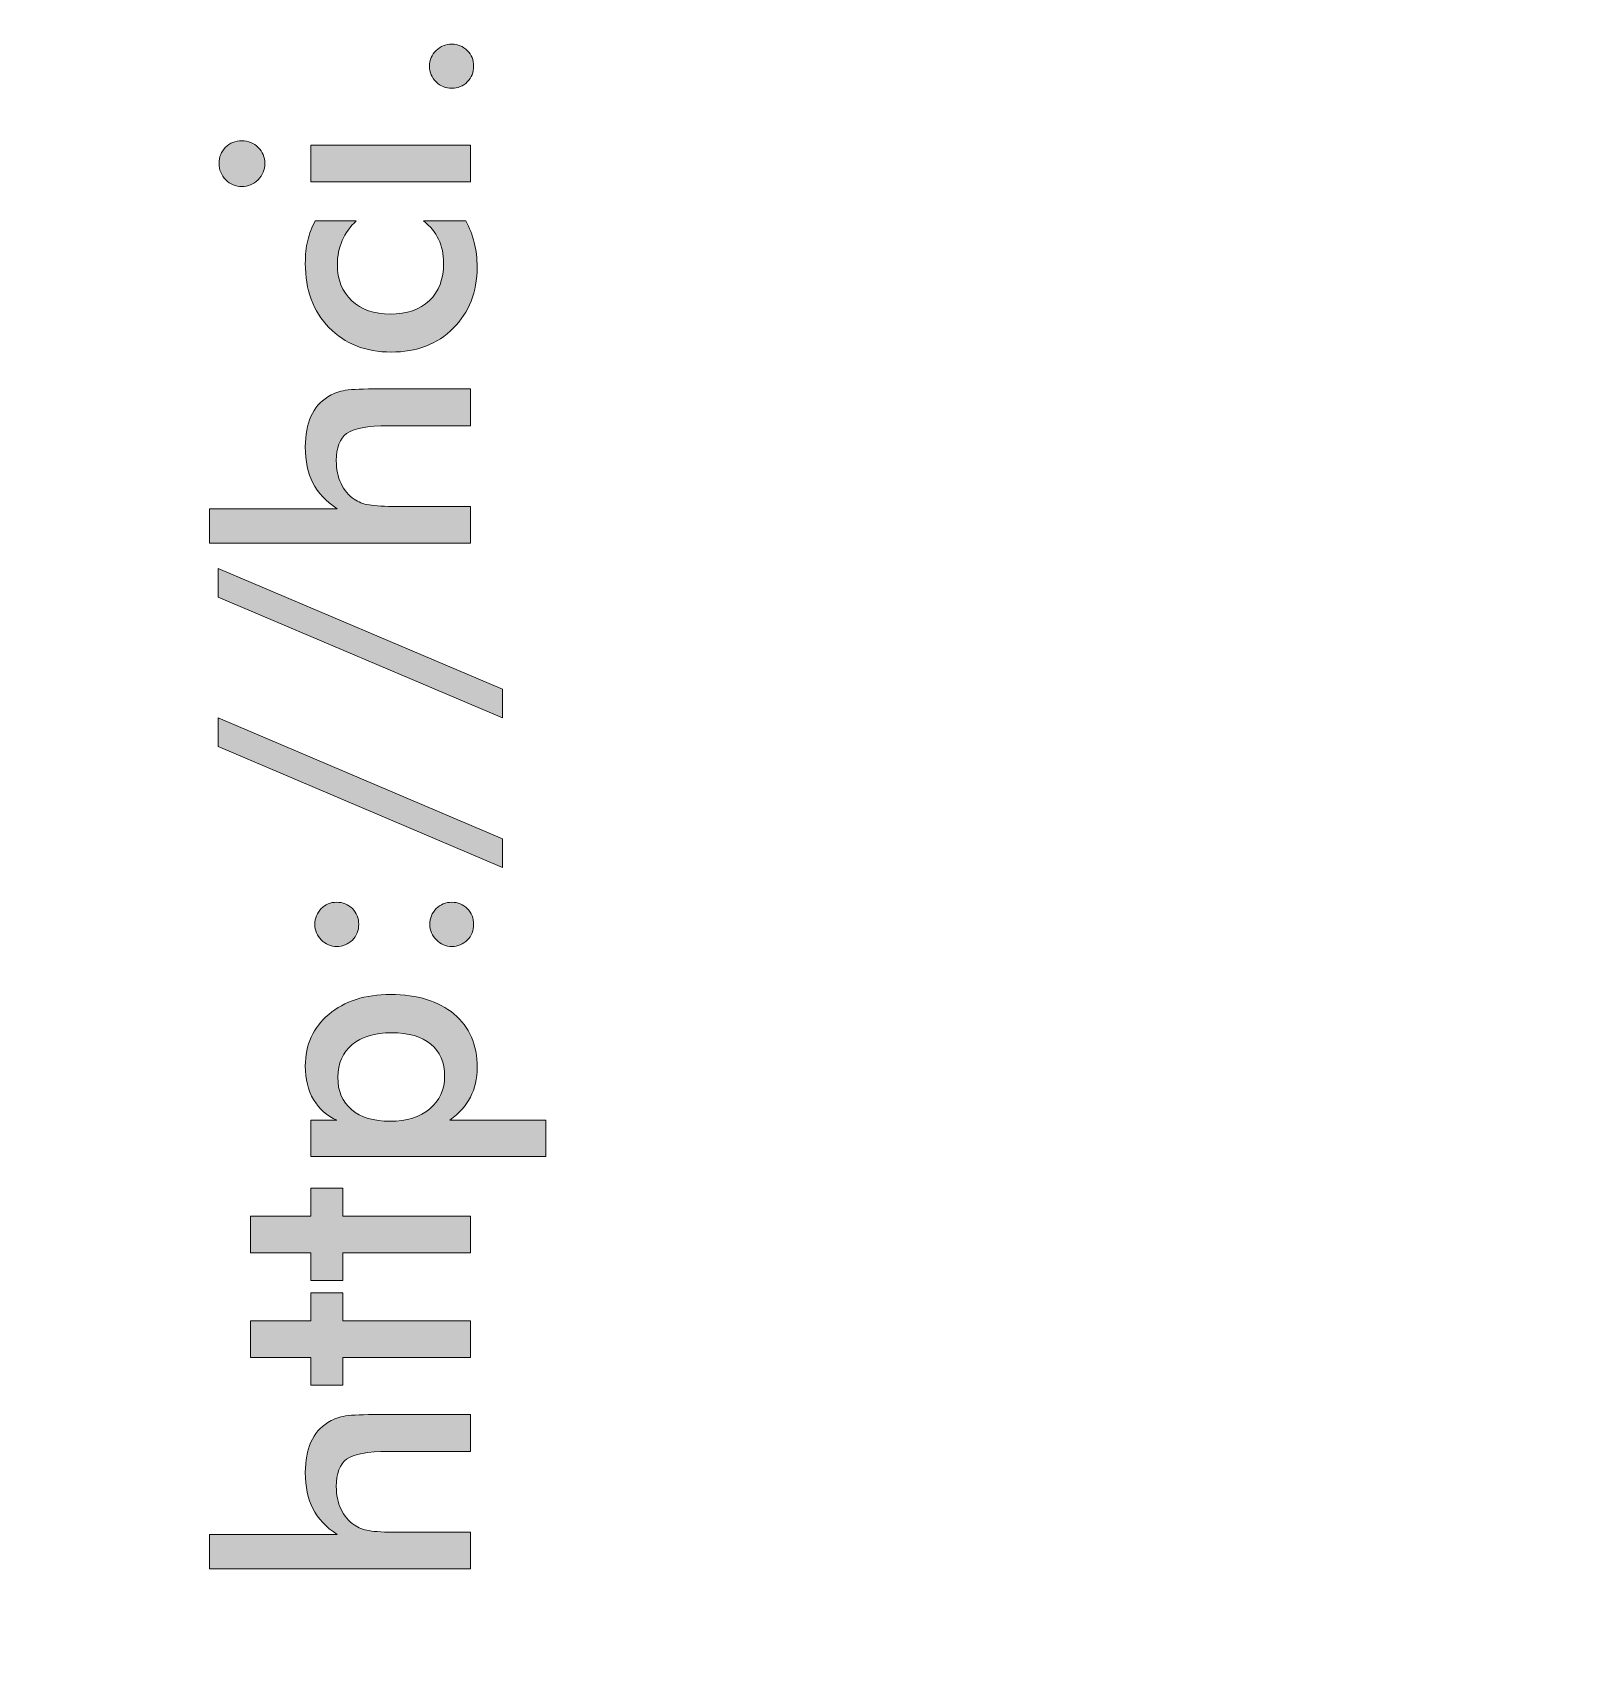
# Model space of a CAD drawing. Header units: inches. Extents: x 1 to 599, y 3 to 299.
# Drawn here: x 210.21 to 240.34, y 97.55 to 129.07 of the extents above; entities that cross this region are included whole.
import ezdxf

# ---------------------------------------------------------------- set-up
doc = ezdxf.new("R2010")
doc.units = ezdxf.units.IN
doc.header["$MEASUREMENT"] = 0
doc.layers.add('svg2', color=7, linetype='Continuous')

msp = doc.modelspace()

# ---------------------------------------------------------------- hatches: boundary and pattern name
at = {"layer": 'svg2', "true_color": 0x00ff00}
h = msp.add_hatch(color=3, dxfattribs=at)
h.dxf.hatch_style = 2
edge = h.paths.add_edge_path()
edge.add_spline(control_points=[(218.356, 127.985), (218.235, 127.985), (218.133, 128.026), (218.047, 128.109), (217.962, 128.193), (217.92, 128.294), (217.92, 128.414), (217.92, 128.533), (217.962, 128.635), (218.047, 128.718), (218.133, 128.801), (218.235, 128.842), (218.356, 128.842), (218.473, 128.842), (218.573, 128.801), (218.655, 128.718), (218.737, 128.635), (218.778, 128.533), (218.778, 128.414), (218.778, 128.294), (218.737, 128.193), (218.655, 128.109), (218.573, 128.026), (218.473, 127.985), (218.356, 127.985)], knot_values=[0, 0, 0, 0, 1, 1, 1, 2, 2, 2, 3, 3, 3, 4, 4, 4, 5, 5, 5, 6, 6, 6, 7, 7, 7, 8, 8, 8, 8], degree=3, periodic=1)
h = msp.add_hatch(color=3, dxfattribs=at)
h.dxf.hatch_style = 2
edge = h.paths.add_edge_path()
edge.add_spline(control_points=[(214.275, 126.075), (214.154, 126.075), (214.05, 126.119), (213.963, 126.208), (213.876, 126.296), (213.832, 126.401), (213.832, 126.523), (213.832, 126.65), (213.875, 126.755), (213.958, 126.839), (214.042, 126.923), (214.147, 126.965), (214.275, 126.965), (214.401, 126.965), (214.507, 126.923), (214.593, 126.837), (214.679, 126.753), (214.722, 126.648), (214.722, 126.523), (214.722, 126.401), (214.678, 126.296), (214.589, 126.208), (214.501, 126.119), (214.397, 126.075), (214.275, 126.075)], knot_values=[0, 0, 0, 0, 1, 1, 1, 2, 2, 2, 3, 3, 3, 4, 4, 4, 5, 5, 5, 6, 6, 6, 7, 7, 7, 8, 8, 8, 8], degree=3, periodic=1)
h.paths.add_polyline_path([(218.719, 126.17), (215.616, 126.17), (215.616, 126.88), (218.719, 126.88)])
h = msp.add_hatch(color=3, dxfattribs=at)
h.dxf.hatch_style = 2
edge = h.paths.add_edge_path()
edge.add_spline(control_points=[(216.499, 125.408), (216.38, 125.299), (216.288, 125.173), (216.225, 125.027), (216.161, 124.883), (216.13, 124.726), (216.13, 124.557), (216.13, 124.268), (216.223, 124.036), (216.411, 123.86), (216.599, 123.686), (216.847, 123.599), (217.157, 123.599), (217.48, 123.599), (217.734, 123.687), (217.918, 123.862), (218.103, 124.038), (218.194, 124.28), (218.194, 124.591), (218.194, 124.763), (218.162, 124.917), (218.097, 125.052), (218.033, 125.187), (217.935, 125.306), (217.804, 125.408), (217.804, 125.408), (218.623, 125.408), (218.623, 125.408), (218.697, 125.278), (218.753, 125.137), (218.79, 124.989), (218.827, 124.839), (218.846, 124.68), (218.846, 124.511), (218.846, 124.026), (218.69, 123.629), (218.381, 123.323), (218.071, 123.015), (217.669, 122.862), (217.177, 122.862), (216.677, 122.862), (216.274, 123.021), (215.968, 123.339), (215.661, 123.656), (215.508, 124.071), (215.508, 124.584), (215.508, 124.745), (215.523, 124.894), (215.555, 125.029), (215.587, 125.164), (215.635, 125.291), (215.701, 125.408), (215.701, 125.408), (216.499, 125.408), (216.499, 125.408), (216.499, 125.408), (216.499, 125.408), (216.499, 125.408)], knot_values=[0, 0, 0, 0, 1, 1, 1, 2, 2, 2, 3, 3, 3, 4, 4, 4, 5, 5, 5, 6, 6, 6, 7, 7, 7, 8, 8, 8, 9, 9, 9, 10, 10, 10, 11, 11, 11, 12, 12, 12, 13, 13, 13, 14, 14, 14, 15, 15, 15, 16, 16, 16, 17, 17, 17, 18, 18, 18, 19, 19, 19, 19], degree=3, periodic=1)
h = msp.add_hatch(color=3, dxfattribs=at)
h.dxf.hatch_style = 2
edge = h.paths.add_edge_path()
edge.add_spline(control_points=[(218.719, 119.151), (218.719, 119.151), (213.646, 119.151), (213.646, 119.151), (213.646, 119.151), (213.646, 119.82), (213.646, 119.82), (213.646, 119.82), (216.124, 119.82), (216.124, 119.82), (215.909, 119.962), (215.754, 120.128), (215.655, 120.32), (215.557, 120.512), (215.508, 120.746), (215.508, 121.021), (215.508, 121.252), (215.545, 121.449), (215.618, 121.611), (215.691, 121.774), (215.799, 121.901), (215.943, 121.992), (216.029, 122.047), (216.128, 122.087), (216.241, 122.111), (216.355, 122.134), (216.554, 122.147), (216.836, 122.147), (216.836, 122.147), (218.719, 122.147), (218.719, 122.147), (218.719, 122.147), (218.719, 121.429), (218.719, 121.429), (218.719, 121.429), (217.124, 121.429), (217.124, 121.429), (216.716, 121.429), (216.445, 121.38), (216.311, 121.281), (216.177, 121.181), (216.11, 121.005), (216.11, 120.753), (216.11, 120.586), (216.14, 120.438), (216.202, 120.309), (216.263, 120.179), (216.349, 120.077), (216.46, 120.003), (216.535, 119.951), (216.63, 119.913), (216.747, 119.893), (216.863, 119.872), (217.05, 119.862), (217.304, 119.862), (217.304, 119.862), (218.719, 119.862), (218.719, 119.862), (218.719, 119.862), (218.719, 119.151), (218.719, 119.151)], knot_values=[0, 0, 0, 0, 1, 1, 1, 2, 2, 2, 3, 3, 3, 4, 4, 4, 5, 5, 5, 6, 6, 6, 7, 7, 7, 8, 8, 8, 9, 9, 9, 10, 10, 10, 11, 11, 11, 12, 12, 12, 13, 13, 13, 14, 14, 14, 15, 15, 15, 16, 16, 16, 17, 17, 17, 18, 18, 18, 19, 19, 19, 20, 20, 20, 20], degree=3, periodic=1)
h = msp.add_hatch(color=3, dxfattribs=at)
h.dxf.hatch_style = 2
h.paths.add_polyline_path([(219.34, 115.757), (213.818, 118.105), (213.818, 118.661), (219.34, 116.315)])
h = msp.add_hatch(color=3, dxfattribs=at)
h.dxf.hatch_style = 2
h.paths.add_polyline_path([(219.34, 112.854), (213.818, 115.202), (213.818, 115.757), (219.34, 113.41)])
h = msp.add_hatch(color=3, dxfattribs=at)
h.dxf.hatch_style = 2
edge = h.paths.add_edge_path()
edge.add_spline(control_points=[(216.117, 111.319), (216.002, 111.319), (215.902, 111.362), (215.818, 111.446), (215.736, 111.529), (215.694, 111.63), (215.694, 111.749), (215.694, 111.868), (215.735, 111.97), (215.815, 112.054), (215.897, 112.136), (215.997, 112.178), (216.117, 112.178), (216.237, 112.178), (216.338, 112.136), (216.422, 112.054), (216.504, 111.97), (216.546, 111.868), (216.546, 111.749), (216.546, 111.629), (216.504, 111.527), (216.422, 111.443), (216.338, 111.361), (216.237, 111.319), (216.117, 111.319), (216.117, 111.319), (216.117, 111.319), (216.117, 111.319)], knot_values=[0, 0, 0, 0, 1, 1, 1, 2, 2, 2, 3, 3, 3, 4, 4, 4, 5, 5, 5, 6, 6, 6, 7, 7, 7, 8, 8, 8, 9, 9, 9, 9], degree=3, periodic=1)
edge = h.paths.add_edge_path()
edge.add_spline(control_points=[(218.355, 111.319), (218.239, 111.319), (218.139, 111.362), (218.054, 111.446), (217.969, 111.529), (217.926, 111.63), (217.926, 111.749), (217.926, 111.868), (217.968, 111.97), (218.05, 112.054), (218.134, 112.136), (218.235, 112.178), (218.355, 112.178), (218.472, 112.178), (218.573, 112.136), (218.655, 112.054), (218.736, 111.97), (218.778, 111.868), (218.778, 111.749), (218.778, 111.629), (218.736, 111.527), (218.655, 111.443), (218.573, 111.361), (218.472, 111.319), (218.355, 111.319), (218.355, 111.319), (218.355, 111.319), (218.355, 111.319)], knot_values=[0, 0, 0, 0, 1, 1, 1, 2, 2, 2, 3, 3, 3, 4, 4, 4, 5, 5, 5, 6, 6, 6, 7, 7, 7, 8, 8, 8, 9, 9, 9, 9], degree=3, periodic=1)
h = msp.add_hatch(color=3, dxfattribs=at)
h.dxf.hatch_style = 2
edge = h.paths.add_edge_path()
edge.add_spline(control_points=[(217.157, 107.925), (217.479, 107.925), (217.734, 108.005), (217.926, 108.166), (218.119, 108.326), (218.214, 108.537), (218.214, 108.798), (218.214, 109.068), (218.125, 109.275), (217.946, 109.422), (217.767, 109.569), (217.513, 109.643), (217.184, 109.643), (216.856, 109.643), (216.6, 109.566), (216.416, 109.413), (216.232, 109.258), (216.139, 109.048), (216.139, 108.779), (216.139, 108.511), (216.228, 108.301), (216.407, 108.151), (216.587, 108), (216.836, 107.925), (217.157, 107.925)], knot_values=[0, 0, 0, 0, 1, 1, 1, 2, 2, 2, 3, 3, 3, 4, 4, 4, 5, 5, 5, 6, 6, 6, 7, 7, 7, 8, 8, 8, 8], degree=3, periodic=1)
edge = h.paths.add_edge_path()
edge.add_spline(control_points=[(220.178, 107.238), (220.178, 107.238), (215.616, 107.238), (215.616, 107.238), (215.616, 107.238), (215.616, 107.948), (215.616, 107.948), (215.616, 107.948), (216.122, 107.948), (216.122, 107.948), (215.927, 108.031), (215.775, 108.164), (215.667, 108.345), (215.561, 108.528), (215.508, 108.746), (215.508, 108.998), (215.508, 109.41), (215.66, 109.744), (215.965, 110.001), (216.269, 110.257), (216.669, 110.386), (217.163, 110.386), (217.685, 110.386), (218.096, 110.26), (218.396, 110.008), (218.696, 109.755), (218.846, 109.41), (218.846, 108.973), (218.846, 108.753), (218.802, 108.56), (218.715, 108.392), (218.628, 108.223), (218.495, 108.074), (218.316, 107.948), (218.316, 107.948), (220.178, 107.948), (220.178, 107.948), (220.178, 107.948), (220.178, 107.238), (220.178, 107.238), (220.178, 107.238), (220.178, 107.238), (220.178, 107.238)], knot_values=[0, 0, 0, 0, 1, 1, 1, 2, 2, 2, 3, 3, 3, 4, 4, 4, 5, 5, 5, 6, 6, 6, 7, 7, 7, 8, 8, 8, 9, 9, 9, 10, 10, 10, 11, 11, 11, 12, 12, 12, 13, 13, 13, 14, 14, 14, 14], degree=3, periodic=1)
h = msp.add_hatch(color=3, dxfattribs=at)
h.dxf.hatch_style = 2
h.paths.add_polyline_path([(215.617, 104.831), (215.617, 105.372), (214.441, 105.372), (214.441, 106.083), (215.617, 106.083), (215.617, 106.626), (216.239, 106.626), (216.239, 106.083), (218.719, 106.083), (218.719, 105.372), (216.239, 105.372), (216.239, 104.831)])
h = msp.add_hatch(color=3, dxfattribs=at)
h.dxf.hatch_style = 2
h.paths.add_polyline_path([(215.617, 102.799), (215.617, 103.34), (214.441, 103.34), (214.441, 104.052), (215.617, 104.052), (215.617, 104.594), (216.239, 104.594), (216.239, 104.052), (218.719, 104.052), (218.719, 103.34), (216.239, 103.34), (216.239, 102.799)])
h = msp.add_hatch(color=3, dxfattribs=at)
h.dxf.hatch_style = 2
edge = h.paths.add_edge_path()
edge.add_spline(control_points=[(218.719, 99.234), (218.719, 99.234), (213.646, 99.234), (213.646, 99.234), (213.646, 99.234), (213.646, 99.902), (213.646, 99.902), (213.646, 99.902), (216.124, 99.902), (216.124, 99.902), (215.909, 100.044), (215.754, 100.21), (215.655, 100.402), (215.557, 100.594), (215.508, 100.828), (215.508, 101.103), (215.508, 101.334), (215.545, 101.53), (215.618, 101.694), (215.691, 101.856), (215.799, 101.983), (215.943, 102.075), (216.029, 102.129), (216.128, 102.168), (216.241, 102.193), (216.355, 102.217), (216.554, 102.228), (216.836, 102.228), (216.836, 102.228), (218.719, 102.228), (218.719, 102.228), (218.719, 102.228), (218.719, 101.512), (218.719, 101.512), (218.719, 101.512), (217.124, 101.512), (217.124, 101.512), (216.716, 101.512), (216.445, 101.462), (216.311, 101.363), (216.177, 101.264), (216.11, 101.087), (216.11, 100.834), (216.11, 100.668), (216.14, 100.52), (216.202, 100.391), (216.263, 100.261), (216.349, 100.159), (216.46, 100.085), (216.535, 100.032), (216.63, 99.995), (216.747, 99.975), (216.863, 99.954), (217.05, 99.944), (217.304, 99.944), (217.304, 99.944), (218.719, 99.944), (218.719, 99.944), (218.719, 99.944), (218.719, 99.234), (218.719, 99.234)], knot_values=[0, 0, 0, 0, 1, 1, 1, 2, 2, 2, 3, 3, 3, 4, 4, 4, 5, 5, 5, 6, 6, 6, 7, 7, 7, 8, 8, 8, 9, 9, 9, 10, 10, 10, 11, 11, 11, 12, 12, 12, 13, 13, 13, 14, 14, 14, 15, 15, 15, 16, 16, 16, 17, 17, 17, 18, 18, 18, 19, 19, 19, 20, 20, 20, 20], degree=3, periodic=1)

# ---------------------------------------------------------------- linework, layer by layer
at = {"layer": 'svg2', "lineweight": 0}
for points in [[(218.719, 126.17), (215.616, 126.17), (215.616, 126.88), (218.719, 126.88), (218.719, 126.17)], [(219.34, 115.757), (213.818, 118.105), (213.818, 118.661), (219.34, 116.315), (219.34, 115.757)], [(219.34, 112.854), (213.818, 115.202), (213.818, 115.757), (219.34, 113.41), (219.34, 112.854)], [(215.617, 104.831), (215.617, 105.372), (214.441, 105.372), (214.441, 106.083), (215.617, 106.083), (215.617, 106.626), (216.239, 106.626), (216.239, 106.083), (218.719, 106.083), (218.719, 105.372), (216.239, 105.372), (216.239, 104.831), (215.617, 104.831)], [(215.617, 102.799), (215.617, 103.34), (214.441, 103.34), (214.441, 104.052), (215.617, 104.052), (215.617, 104.594), (216.239, 104.594), (216.239, 104.052), (218.719, 104.052), (218.719, 103.34), (216.239, 103.34), (216.239, 102.799), (215.617, 102.799)]]:
    msp.add_lwpolyline(points, dxfattribs=at)
at = {"layer": 'svg2', "color": 1, "lineweight": 5, "true_color": 0xff0000}
msp.add_open_spline([(111.679, 8.407), (111.679, 8.407), (112.679, 8.407), (112.679, 8.407), (112.679, 8.407), (115.179, 8.407), (115.179, 8.407), (115.179, 8.682), (115.402, 8.906), (115.679, 8.906), (115.955, 8.906), (116.179, 8.682), (116.179, 8.407), (116.179, 8.13), (115.679, 8.183), (115.679, 7.906), (115.679, 7.906), (115.679, 3.407), (115.679, 3.407), (115.679, 3.407), (125.679, 3.407), (125.679, 3.407), (125.679, 3.407), (125.679, 7.906), (125.679, 7.906), (125.403, 7.906), (125.179, 8.13), (125.179, 8.407), (125.179, 8.682), (125.403, 8.906), (125.679, 8.906), (125.955, 8.906), (125.903, 8.407), (126.179, 8.407), (126.179, 8.407), (129.179, 8.407), (129.179, 8.407), (129.179, 8.407), (129.179, 12.351), (129.179, 12.351), (129.179, 12.351), (128.211, 12.351), (128.211, 12.351), (128.211, 12.351), (127.647, 15.698), (127.647, 15.698), (127.647, 15.698), (129.179, 15.698), (129.179, 15.698), (129.179, 15.698), (129.179, 19.406), (129.179, 19.406), (129.179, 19.406), (132.179, 19.406), (132.179, 19.406), (132.179, 19.406), (132.179, 15.698), (132.179, 15.698), (132.179, 15.698), (133.711, 15.698), (133.711, 15.698), (133.711, 15.698), (133.146, 12.351), (133.146, 12.351), (133.146, 12.351), (132.179, 12.351), (132.179, 12.351), (132.179, 12.351), (132.179, 8.407), (132.179, 8.407), (132.179, 8.407), (135.179, 8.407), (135.179, 8.407), (135.179, 8.682), (135.403, 8.906), (135.679, 8.906), (135.955, 8.906), (136.179, 8.682), (136.179, 8.407), (136.179, 8.13), (135.679, 8.183), (135.679, 7.906), (135.679, 7.906), (135.679, 3.407), (135.679, 3.407), (135.679, 3.407), (145.679, 3.407), (145.679, 3.407), (145.679, 3.407), (145.679, 7.906), (145.679, 7.906), (145.403, 7.906), (145.179, 8.13), (145.179, 8.407), (145.179, 8.682), (145.403, 8.906), (145.679, 8.906), (145.955, 8.906), (145.903, 8.407), (146.179, 8.407), (146.179, 8.407), (147.679, 8.407), (147.679, 8.407), (147.679, 8.407), (148.679, 8.407), (148.679, 8.407), (148.679, 8.407), (213.679, 8.407), (213.679, 8.407), (213.679, 8.407), (216.179, 8.407), (216.179, 8.407), (216.179, 8.682), (216.402, 8.906), (216.679, 8.906), (216.955, 8.906), (217.178, 8.682), (217.178, 8.407), (217.178, 8.13), (216.955, 7.906), (216.679, 7.906), (216.679, 7.906), (216.679, 3.407), (216.679, 3.407), (216.679, 3.407), (226.679, 3.407), (226.679, 3.407), (226.679, 3.407), (226.679, 7.906), (226.679, 7.906), (226.402, 7.906), (226.178, 8.13), (226.178, 8.407), (226.178, 8.682), (226.402, 8.906), (226.679, 8.906), (226.955, 8.906), (227.179, 8.682), (227.179, 8.407), (227.179, 8.407), (230.179, 8.407), (230.179, 8.407), (230.179, 8.407), (230.179, 12.351), (230.179, 12.351), (230.179, 12.351), (229.211, 12.351), (229.211, 12.351), (229.211, 12.351), (228.646, 15.698), (228.646, 15.698), (228.646, 15.698), (230.179, 15.698), (230.179, 15.698), (230.179, 15.698), (230.179, 19.406), (230.179, 19.406), (230.179, 19.406), (233.179, 19.406), (233.179, 19.406), (233.179, 19.406), (233.179, 15.698), (233.179, 15.698), (233.179, 15.698), (234.711, 15.698), (234.711, 15.698), (234.711, 15.698), (234.146, 12.351), (234.146, 12.351), (234.146, 12.351), (233.179, 12.351), (233.179, 12.351), (233.179, 12.351), (233.179, 8.407), (233.179, 8.407), (233.179, 8.407), (236.179, 8.407), (236.179, 8.407), (236.179, 8.682), (236.402, 8.906), (236.679, 8.906), (236.955, 8.906), (237.179, 8.682), (237.179, 8.407), (237.179, 8.13), (236.955, 7.906), (236.679, 7.906), (236.679, 7.906), (236.679, 3.407), (236.679, 3.407), (236.679, 3.407), (246.678, 3.407), (246.678, 3.407), (246.678, 3.407), (246.678, 7.906), (246.678, 7.906), (246.403, 7.906), (246.179, 8.13), (246.179, 8.407), (246.179, 8.682), (246.403, 8.906), (246.678, 8.906), (246.955, 8.906), (247.179, 8.682), (247.179, 8.407), (247.179, 8.407), (248.679, 8.407), (248.679, 8.407), (248.679, 8.407), (249.678, 8.407), (249.678, 8.407), (249.678, 8.407), (259.679, 8.407), (259.679, 8.407), (259.679, 8.407), (259.679, 8.407), (259.679, 8.407), (259.679, 8.407), (262.679, 8.407), (262.679, 8.407), (262.679, 8.407), (262.679, 10.407), (262.679, 10.407), (262.679, 10.407), (262.679, 14.907), (262.679, 14.907), (262.403, 14.907), (262.179, 15.131), (262.179, 15.406), (262.179, 15.683), (262.403, 15.907), (262.679, 15.907), (262.954, 15.907), (262.902, 15.406), (263.178, 15.406), (263.178, 15.406), (266.679, 15.406), (266.679, 15.406), (266.679, 15.406), (266.679, 25.407), (266.679, 25.407), (266.679, 25.407), (263.178, 25.407), (263.178, 25.407), (263.178, 25.131), (262.954, 24.907), (262.679, 24.907), (262.403, 24.907), (262.179, 25.131), (262.179, 25.407), (262.179, 25.682), (262.403, 25.906), (262.679, 25.906), (262.679, 25.906), (262.679, 30.086), (262.679, 30.086), (262.679, 30.086), (262.679, 30.406), (262.679, 30.406), (262.679, 30.406), (262.679, 34.906), (262.679, 34.906), (262.403, 34.906), (262.179, 35.13), (262.179, 35.407), (262.179, 35.683), (262.403, 35.907), (262.679, 35.907), (262.954, 35.907), (263.178, 35.683), (263.178, 35.407), (263.178, 35.407), (266.679, 35.407), (266.679, 35.407), (266.679, 35.407), (266.679, 45.406), (266.679, 45.406), (266.679, 45.406), (263.178, 45.406), (263.178, 45.406), (263.178, 45.131), (262.954, 44.907), (262.679, 44.907), (262.403, 44.907), (262.179, 45.131), (262.179, 45.406), (262.179, 45.683), (262.403, 45.907), (262.679, 45.907), (262.679, 45.907), (262.679, 50.086), (262.679, 50.086), (262.679, 50.086), (262.679, 50.407), (262.679, 50.407), (262.679, 50.407), (262.679, 54.907), (262.679, 54.907), (262.403, 54.907), (262.179, 55.13), (262.179, 55.407), (262.179, 55.682), (262.403, 55.906), (262.679, 55.906), (262.954, 55.906), (263.178, 55.682), (263.178, 55.407), (263.178, 55.407), (266.679, 55.407), (266.679, 55.407), (266.679, 55.407), (266.679, 65.407), (266.679, 65.407), (266.679, 65.407), (263.178, 65.407), (263.178, 65.407), (263.178, 65.13), (262.954, 64.906), (262.679, 64.906), (262.403, 64.906), (262.179, 65.13), (262.179, 65.407), (262.179, 65.683), (262.403, 65.907), (262.679, 65.907), (262.679, 65.907), (262.679, 70.086), (262.679, 70.086), (262.679, 70.086), (262.679, 70.407), (262.679, 70.407), (262.679, 70.407), (262.679, 74.907), (262.679, 74.907), (262.403, 74.907), (262.179, 75.131), (262.179, 75.407), (262.179, 75.683), (262.403, 75.906), (262.679, 75.906), (262.954, 75.906), (263.178, 75.683), (263.178, 75.407), (263.178, 75.407), (266.679, 75.407), (266.679, 75.407), (266.679, 75.407), (266.679, 85.407), (266.679, 85.407), (266.679, 85.407), (263.178, 85.407), (263.178, 85.407), (263.178, 85.13), (262.954, 84.906), (262.679, 84.906), (262.403, 84.906), (262.179, 85.13), (262.179, 85.407), (262.179, 85.683), (262.679, 85.631), (262.679, 85.907), (262.679, 85.907), (262.679, 90.086), (262.679, 90.086), (262.679, 90.086), (262.679, 90.407), (262.679, 90.407), (262.679, 90.407), (262.679, 94.907), (262.679, 94.907), (262.403, 94.907), (262.179, 95.131), (262.179, 95.406), (262.179, 95.683), (262.403, 95.907), (262.679, 95.907), (262.954, 95.907), (263.178, 95.683), (263.178, 95.406), (263.178, 95.406), (266.679, 95.406), (266.679, 95.406), (266.679, 95.406), (266.679, 105.407), (266.679, 105.407), (266.679, 105.407), (263.178, 105.407), (263.178, 105.407), (263.178, 105.131), (262.954, 104.907), (262.679, 104.907), (262.403, 104.907), (262.179, 105.131), (262.179, 105.407), (262.179, 105.682), (262.403, 105.906), (262.679, 105.906), (262.679, 105.906), (262.679, 110.086), (262.679, 110.086), (262.679, 110.086), (262.679, 110.406), (262.679, 110.406), (262.679, 110.406), (262.679, 114.906), (262.679, 114.906), (262.403, 114.906), (262.179, 115.13), (262.179, 115.407), (262.179, 115.683), (262.403, 115.907), (262.679, 115.907), (262.954, 115.907), (263.178, 115.683), (263.178, 115.407), (263.178, 115.407), (266.679, 115.407), (266.679, 115.407), (266.679, 115.407), (266.679, 125.406), (266.679, 125.406), (266.679, 125.406), (263.178, 125.406), (263.178, 125.406), (263.178, 125.131), (262.954, 124.907), (262.679, 124.907), (262.403, 124.907), (262.179, 125.131), (262.179, 125.406), (262.179, 125.683), (262.403, 125.907), (262.679, 125.907), (262.679, 125.907), (262.679, 130.086), (262.679, 130.086), (262.679, 130.086), (262.679, 130.407), (262.679, 130.407), (262.679, 130.407), (262.679, 134.906), (262.679, 134.906), (262.403, 134.906), (262.179, 135.13), (262.179, 135.407), (262.179, 135.683), (262.403, 135.907), (262.679, 135.907), (262.954, 135.907), (263.178, 135.683), (263.178, 135.407), (263.178, 135.407), (266.679, 135.407), (266.679, 135.407), (266.679, 135.407), (266.679, 145.406), (266.679, 145.406), (266.679, 145.406), (263.178, 145.406), (263.178, 145.406), (263.178, 145.131), (262.954, 144.907), (262.679, 144.907), (262.403, 144.907), (262.179, 145.131), (262.179, 145.406), (262.179, 145.683), (262.403, 145.907), (262.679, 145.907), (262.679, 145.907), (262.679, 150.086), (262.679, 150.086), (262.679, 150.086), (262.679, 150.406), (262.679, 150.406), (262.679, 150.406), (262.679, 154.906), (262.679, 154.906), (262.403, 154.906), (262.179, 155.13), (262.179, 155.407), (262.179, 155.683), (262.403, 155.907), (262.679, 155.907), (262.954, 155.907), (263.178, 155.683), (263.178, 155.407), (263.178, 155.407), (266.679, 155.407), (266.679, 155.407), (266.679, 155.407), (266.679, 165.406), (266.679, 165.406), (266.679, 165.406), (263.178, 165.406), (263.178, 165.406), (263.178, 165.13), (262.954, 164.907), (262.679, 164.907), (262.403, 164.907), (262.179, 165.13), (262.179, 165.406), (262.179, 165.683), (262.403, 165.907), (262.679, 165.907), (262.679, 165.907), (262.679, 170.086), (262.679, 170.086), (262.679, 170.086), (262.679, 170.407), (262.679, 170.407), (262.679, 170.407), (262.679, 174.907), (262.679, 174.907), (262.403, 174.907), (262.179, 175.131), (262.179, 175.407), (262.179, 175.683), (262.403, 175.907), (262.679, 175.907), (262.954, 175.907), (263.178, 175.683), (263.178, 175.407), (263.178, 175.407), (266.679, 175.407), (266.679, 175.407), (266.679, 175.407), (266.679, 185.407), (266.679, 185.407), (266.679, 185.407), (263.178, 185.407), (263.178, 185.407), (263.178, 185.131), (262.954, 184.907), (262.679, 184.907), (262.403, 184.907), (262.179, 185.131), (262.179, 185.407), (262.179, 185.683), (262.403, 185.906), (262.679, 185.906), (262.679, 185.906), (262.679, 190.086), (262.679, 190.086), (262.679, 190.086), (262.679, 190.406), (262.679, 190.406), (262.679, 190.406), (262.679, 194.906), (262.679, 194.906), (262.403, 194.906), (262.179, 195.131), (262.179, 195.407), (262.179, 195.683), (262.403, 195.907), (262.679, 195.907), (262.954, 195.907), (263.178, 195.683), (263.178, 195.407), (263.178, 195.407), (266.679, 195.407), (266.679, 195.407), (266.679, 195.407), (266.679, 205.407), (266.679, 205.407), (266.679, 205.407), (263.178, 205.407), (263.178, 205.407), (263.178, 205.13), (262.954, 204.907), (262.679, 204.907), (262.403, 204.907), (262.179, 205.13), (262.179, 205.407), (262.179, 205.683), (262.403, 205.907), (262.679, 205.907), (262.679, 205.907), (262.679, 210.086), (262.679, 210.086), (262.679, 210.086), (262.679, 210.407), (262.679, 210.407), (262.679, 210.407), (262.679, 214.907), (262.679, 214.907), (262.403, 214.907), (262.179, 215.131), (262.179, 215.407), (262.179, 215.683), (262.403, 215.907), (262.679, 215.907), (262.954, 215.907), (263.178, 215.683), (263.178, 215.407), (263.178, 215.407), (266.679, 215.407), (266.679, 215.407), (266.679, 215.407), (266.679, 225.407), (266.679, 225.407), (266.679, 225.407), (263.178, 225.407), (263.178, 225.407), (263.178, 225.13), (262.954, 224.907), (262.679, 224.907), (262.403, 224.907), (262.179, 225.13), (262.179, 225.407), (262.179, 225.683), (262.403, 225.907), (262.679, 225.907), (262.679, 225.907), (262.679, 230.086), (262.679, 230.086), (262.679, 230.086), (262.679, 230.407), (262.679, 230.407), (262.679, 230.407), (262.679, 234.907), (262.679, 234.907), (262.403, 234.907), (262.179, 235.131), (262.179, 235.407), (262.179, 235.683), (262.403, 235.907), (262.679, 235.907), (262.954, 235.907), (263.178, 235.683), (263.178, 235.407), (263.178, 235.407), (266.679, 235.407), (266.679, 235.407), (266.679, 235.407), (266.679, 245.407), (266.679, 245.407), (266.679, 245.407), (263.178, 245.407), (263.178, 245.407), (263.178, 245.13), (262.954, 244.907), (262.679, 244.907), (262.403, 244.907), (262.179, 245.13), (262.179, 245.407), (262.179, 245.683), (262.403, 245.907), (262.679, 245.907), (262.679, 245.907), (262.679, 250.086), (262.679, 250.086), (262.679, 250.086), (262.679, 250.407), (262.679, 250.407), (262.679, 250.407), (262.679, 254.907), (262.679, 254.907), (262.403, 254.907), (262.179, 255.131), (262.179, 255.407), (262.179, 255.683), (262.403, 255.907), (262.679, 255.907), (262.954, 255.907), (263.178, 255.683), (263.178, 255.407), (263.178, 255.407), (266.679, 255.407), (266.679, 255.407), (266.679, 255.407), (266.679, 265.407), (266.679, 265.407), (266.679, 265.407), (263.178, 265.407), (263.178, 265.407), (263.178, 265.131), (262.954, 264.907), (262.679, 264.907), (262.403, 264.907), (262.179, 265.131), (262.179, 265.407), (262.179, 265.683), (262.403, 265.907), (262.679, 265.907), (262.679, 265.907), (262.679, 270.086), (262.679, 270.086), (262.679, 270.086), (262.679, 270.407), (262.679, 270.407), (262.679, 270.407), (262.679, 274.907), (262.679, 274.907), (262.403, 274.907), (262.179, 275.13), (262.179, 275.407), (262.179, 275.683), (262.403, 275.907), (262.679, 275.907), (262.954, 275.907), (263.178, 275.683), (263.178, 275.407), (263.178, 275.407), (266.679, 275.407), (266.679, 275.407), (266.679, 275.407), (266.679, 285.407), (266.679, 285.407), (266.679, 285.407), (263.178, 285.407), (263.178, 285.407), (263.178, 285.131), (262.954, 284.907), (262.679, 284.907), (262.403, 284.907), (262.179, 285.131), (262.179, 285.407), (262.179, 285.683), (262.403, 285.907), (262.679, 285.907), (262.679, 285.907), (262.679, 290.086), (262.679, 290.086), (262.679, 290.086), (262.679, 290.407), (262.679, 290.407), (262.679, 290.407), (262.679, 292.407), (262.679, 292.407), (262.679, 292.407), (259.679, 292.407), (259.679, 292.407), (259.679, 292.407), (249.678, 292.407), (249.678, 292.407), (249.678, 292.407), (248.679, 292.407), (248.679, 292.407), (248.679, 292.407), (247.179, 292.407), (247.179, 292.407), (247.179, 292.13), (246.955, 291.907), (246.678, 291.907), (246.403, 291.907), (246.179, 292.13), (246.179, 292.407), (246.179, 292.683), (246.403, 292.907), (246.678, 292.907), (246.678, 292.907), (246.678, 297.407), (246.678, 297.407), (246.678, 297.407), (236.678, 297.407), (236.678, 297.407), (236.678, 297.407), (236.678, 292.907), (236.678, 292.907), (236.955, 292.907), (237.179, 292.683), (237.179, 292.407), (237.179, 292.13), (236.955, 291.907), (236.678, 291.907), (236.402, 291.907), (236.179, 292.13), (236.179, 292.407), (236.179, 292.407), (233.179, 292.407), (233.179, 292.407), (233.179, 292.407), (233.179, 288.462), (233.179, 288.462), (233.179, 288.462), (234.146, 288.462), (234.146, 288.462), (234.146, 288.462), (234.711, 285.115), (234.711, 285.115), (234.711, 285.115), (233.179, 285.115), (233.179, 285.115), (233.179, 285.115), (233.179, 281.407), (233.179, 281.407), (233.179, 281.407), (230.179, 281.407), (230.179, 281.407), (230.179, 281.407), (230.179, 285.115), (230.179, 285.115), (230.179, 285.115), (228.646, 285.115), (228.646, 285.115), (228.646, 285.115), (229.211, 288.462), (229.211, 288.462), (229.211, 288.462), (230.179, 288.462), (230.179, 288.462), (230.179, 288.462), (230.179, 292.407), (230.179, 292.407), (230.179, 292.407), (227.179, 292.407), (227.179, 292.407), (227.179, 292.13), (226.955, 291.907), (226.679, 291.907), (226.402, 291.907), (226.178, 292.13), (226.178, 292.407), (226.178, 292.683), (226.402, 292.907), (226.679, 292.907), (226.679, 292.907), (226.679, 297.407), (226.679, 297.407), (226.679, 297.407), (216.679, 297.407), (216.679, 297.407), (216.679, 297.407), (216.679, 292.907), (216.679, 292.907), (216.955, 292.907), (217.178, 292.683), (217.178, 292.407), (217.178, 292.13), (216.955, 291.907), (216.679, 291.907), (216.402, 291.907), (216.178, 292.13), (216.178, 292.407), (216.178, 292.407), (213.679, 292.407), (213.679, 292.407), (213.679, 292.407), (188.679, 292.407), (188.679, 292.407), (188.679, 292.407), (187.678, 292.407), (187.678, 292.407), (187.678, 292.407), (186.178, 292.407), (186.178, 292.407), (186.178, 292.13), (185.955, 291.907), (185.679, 291.907), (185.403, 291.907), (185.179, 292.13), (185.179, 292.407), (185.179, 292.683), (185.403, 292.907), (185.679, 292.907), (185.679, 292.907), (185.679, 297.407), (185.679, 297.407), (185.679, 297.407), (175.679, 297.407), (175.679, 297.407), (175.679, 297.407), (175.679, 292.907), (175.679, 292.907), (175.955, 292.907), (176.179, 292.683), (176.179, 292.407), (176.179, 292.13), (175.955, 291.907), (175.679, 291.907), (175.403, 291.907), (175.179, 292.13), (175.179, 292.407), (175.179, 292.407), (172.179, 292.407), (172.179, 292.407), (172.179, 292.407), (172.179, 288.462), (172.179, 288.462), (172.179, 288.462), (173.146, 288.462), (173.146, 288.462), (173.146, 288.462), (173.711, 285.115), (173.711, 285.115), (173.711, 285.115), (172.179, 285.115), (172.179, 285.115), (172.179, 285.115), (172.179, 281.407), (172.179, 281.407), (172.179, 281.407), (169.179, 281.407), (169.179, 281.407), (169.179, 281.407), (169.179, 285.115), (169.179, 285.115), (169.179, 285.115), (167.647, 285.115), (167.647, 285.115), (167.647, 285.115), (168.211, 288.462), (168.211, 288.462), (168.211, 288.462), (169.179, 288.462), (169.179, 288.462), (169.179, 288.462), (169.179, 292.407), (169.179, 292.407), (169.179, 292.407), (166.179, 292.407), (166.179, 292.407), (166.179, 292.13), (165.955, 291.907), (165.678, 291.907), (165.402, 291.907), (165.179, 292.13), (165.179, 292.407), (165.179, 292.683), (165.402, 292.907), (165.678, 292.907), (165.678, 292.907), (165.678, 297.407), (165.678, 297.407), (165.678, 297.407), (155.679, 297.407), (155.679, 297.407), (155.679, 297.407), (155.679, 292.907), (155.679, 292.907), (155.955, 292.907), (156.179, 292.683), (156.179, 292.407), (156.179, 292.13), (155.955, 291.907), (155.679, 291.907), (155.402, 291.907), (155.178, 292.13), (155.178, 292.407), (155.178, 292.407), (153.678, 292.407), (153.678, 292.407), (153.678, 292.407), (152.679, 292.407), (152.679, 292.407), (152.679, 292.407), (150.678, 292.407), (150.678, 292.407), (150.678, 292.407), (148.679, 292.407), (148.679, 292.407), (148.679, 292.407), (112.079, 292.407), (112.079, 292.407), (112.245, 278.895), (137.679, 279.118), (137.679, 279.118), (137.679, 279.118), (137.679, 272.907), (137.679, 272.907), (137.955, 272.907), (138.179, 272.683), (138.179, 272.407), (138.179, 272.131), (137.955, 271.907), (137.679, 271.907), (137.402, 271.907), (137.179, 272.131), (137.179, 272.407), (137.179, 272.407), (132.679, 272.407), (132.679, 272.407), (132.679, 272.407), (132.679, 262.407), (132.679, 262.407), (132.679, 262.407), (137.179, 262.407), (137.179, 262.407), (137.179, 262.683), (137.402, 262.907), (137.679, 262.907), (137.955, 262.907), (138.179, 262.683), (138.179, 262.407), (138.179, 262.131), (137.955, 261.907), (137.679, 261.907), (137.679, 261.907), (137.679, 258.907), (137.679, 258.907), (137.679, 258.907), (141.623, 258.907), (141.623, 258.907), (141.623, 258.907), (141.623, 260.439), (141.623, 260.439), (141.623, 260.439), (144.97, 259.875), (144.97, 259.875), (144.97, 259.875), (144.97, 258.907), (144.97, 258.907), (144.97, 258.907), (148.679, 258.907), (148.679, 258.907), (148.679, 258.907), (148.679, 255.907), (148.679, 255.907), (148.679, 255.907), (144.97, 255.907), (144.97, 255.907), (144.97, 255.907), (144.97, 254.939), (144.97, 254.939), (144.97, 254.939), (141.623, 254.375), (141.623, 254.375), (141.623, 254.375), (141.623, 255.907), (141.623, 255.907), (141.623, 255.907), (137.679, 255.907), (137.679, 255.907), (137.679, 255.907), (137.679, 252.907), (137.679, 252.907), (137.955, 252.907), (138.179, 252.683), (138.179, 252.407), (138.179, 252.131), (137.955, 251.907), (137.679, 251.907), (137.402, 251.907), (137.179, 252.131), (137.179, 252.407), (137.179, 252.407), (132.679, 252.407), (132.679, 252.407), (132.679, 252.407), (132.679, 242.407), (132.679, 242.407), (132.679, 242.407), (137.179, 242.407), (137.179, 242.407), (137.179, 242.683), (137.402, 242.907), (137.679, 242.907), (137.955, 242.907), (138.179, 242.683), (138.179, 242.407), (138.179, 242.131), (137.955, 241.907), (137.679, 241.907), (137.679, 241.907), (137.679, 133.406), (137.679, 133.406), (137.679, 133.406), (114.879, 133.406), (114.879, 133.406), (90.82, 133.104), (96.884, 129.921), (97.079, 8.407), (97.079, 8.407), (111.679, 8.407), (111.679, 8.407)], degree=3, knots=[0, 0, 0, 0, 1, 1, 1, 2, 2, 2, 3, 3, 3, 4, 4, 4, 5, 5, 5, 6, 6, 6, 7, 7, 7, 8, 8, 8, 9, 9, 9, 10, 10, 10, 11, 11, 11, 12, 12, 12, 13, 13, 13, 14, 14, 14, 15, 15, 15, 16, 16, 16, 17, 17, 17, 18, 18, 18, 19, 19, 19, 20, 20, 20, 21, 21, 21, 22, 22, 22, 23, 23, 23, 24, 24, 24, 25, 25, 25, 26, 26, 26, 27, 27, 27, 28, 28, 28, 29, 29, 29, 30, 30, 30, 31, 31, 31, 32, 32, 32, 33, 33, 33, 34, 34, 34, 35, 35, 35, 36, 36, 36, 37, 37, 37, 38, 38, 38, 39, 39, 39, 40, 40, 40, 41, 41, 41, 42, 42, 42, 43, 43, 43, 44, 44, 44, 45, 45, 45, 46, 46, 46, 47, 47, 47, 48, 48, 48, 49, 49, 49, 50, 50, 50, 51, 51, 51, 52, 52, 52, 53, 53, 53, 54, 54, 54, 55, 55, 55, 56, 56, 56, 57, 57, 57, 58, 58, 58, 59, 59, 59, 60, 60, 60, 61, 61, 61, 62, 62, 62, 63, 63, 63, 64, 64, 64, 65, 65, 65, 66, 66, 66, 67, 67, 67, 68, 68, 68, 69, 69, 69, 70, 70, 70, 71, 71, 71, 72, 72, 72, 73, 73, 73, 74, 74, 74, 75, 75, 75, 76, 76, 76, 77, 77, 77, 78, 78, 78, 79, 79, 79, 80, 80, 80, 81, 81, 81, 82, 82, 82, 83, 83, 83, 84, 84, 84, 85, 85, 85, 86, 86, 86, 87, 87, 87, 88, 88, 88, 89, 89, 89, 90, 90, 90, 91, 91, 91, 92, 92, 92, 93, 93, 93, 94, 94, 94, 95, 95, 95, 96, 96, 96, 97, 97, 97, 98, 98, 98, 99, 99, 99, 100, 100, 100, 101, 101, 101, 102, 102, 102, 103, 103, 103, 104, 104, 104, 105, 105, 105, 106, 106, 106, 107, 107, 107, 108, 108, 108, 109, 109, 109, 110, 110, 110, 111, 111, 111, 112, 112, 112, 113, 113, 113, 114, 114, 114, 115, 115, 115, 116, 116, 116, 117, 117, 117, 118, 118, 118, 119, 119, 119, 120, 120, 120, 121, 121, 121, 122, 122, 122, 123, 123, 123, 124, 124, 124, 125, 125, 125, 126, 126, 126, 127, 127, 127, 128, 128, 128, 129, 129, 129, 130, 130, 130, 131, 131, 131, 132, 132, 132, 133, 133, 133, 134, 134, 134, 135, 135, 135, 136, 136, 136, 137, 137, 137, 138, 138, 138, 139, 139, 139, 140, 140, 140, 141, 141, 141, 142, 142, 142, 143, 143, 143, 144, 144, 144, 145, 145, 145, 146, 146, 146, 147, 147, 147, 148, 148, 148, 149, 149, 149, 150, 150, 150, 151, 151, 151, 152, 152, 152, 153, 153, 153, 154, 154, 154, 155, 155, 155, 156, 156, 156, 157, 157, 157, 158, 158, 158, 159, 159, 159, 160, 160, 160, 161, 161, 161, 162, 162, 162, 163, 163, 163, 164, 164, 164, 165, 165, 165, 166, 166, 166, 167, 167, 167, 168, 168, 168, 169, 169, 169, 170, 170, 170, 171, 171, 171, 172, 172, 172, 173, 173, 173, 174, 174, 174, 175, 175, 175, 176, 176, 176, 177, 177, 177, 178, 178, 178, 179, 179, 179, 180, 180, 180, 181, 181, 181, 182, 182, 182, 183, 183, 183, 184, 184, 184, 185, 185, 185, 186, 186, 186, 187, 187, 187, 188, 188, 188, 189, 189, 189, 190, 190, 190, 191, 191, 191, 192, 192, 192, 193, 193, 193, 194, 194, 194, 195, 195, 195, 196, 196, 196, 197, 197, 197, 198, 198, 198, 199, 199, 199, 200, 200, 200, 201, 201, 201, 202, 202, 202, 203, 203, 203, 204, 204, 204, 205, 205, 205, 206, 206, 206, 207, 207, 207, 208, 208, 208, 209, 209, 209, 210, 210, 210, 211, 211, 211, 212, 212, 212, 213, 213, 213, 214, 214, 214, 215, 215, 215, 216, 216, 216, 217, 217, 217, 218, 218, 218, 219, 219, 219, 220, 220, 220, 221, 221, 221, 222, 222, 222, 223, 223, 223, 224, 224, 224, 225, 225, 225, 226, 226, 226, 227, 227, 227, 228, 228, 228, 229, 229, 229, 230, 230, 230, 231, 231, 231, 232, 232, 232, 233, 233, 233, 234, 234, 234, 235, 235, 235, 236, 236, 236, 237, 237, 237, 238, 238, 238, 239, 239, 239, 240, 240, 240, 241, 241, 241, 242, 242, 242, 243, 243, 243, 244, 244, 244, 245, 245, 245, 246, 246, 246, 247, 247, 247, 248, 248, 248, 249, 249, 249, 250, 250, 250, 251, 251, 251, 252, 252, 252, 253, 253, 253, 254, 254, 254, 255, 255, 255, 256, 256, 256, 257, 257, 257, 258, 258, 258, 259, 259, 259, 260, 260, 260, 261, 261, 261, 262, 262, 262, 263, 263, 263, 264, 264, 264, 265, 265, 265, 266, 266, 266, 267, 267, 267, 268, 268, 268, 269, 269, 269, 270, 270, 270, 271, 271, 271, 272, 272, 272, 273, 273, 273, 274, 274, 274, 275, 275, 275, 276, 276, 276, 277, 277, 277, 278, 278, 278, 279, 279, 279, 280, 280, 280, 281, 281, 281, 282, 282, 282, 283, 283, 283, 284, 284, 284, 285, 285, 285, 286, 286, 286, 287, 287, 287, 288, 288, 288, 289, 289, 289, 290, 290, 290, 291, 291, 291, 292, 292, 292, 293, 293, 293, 294, 294, 294, 295, 295, 295, 296, 296, 296, 297, 297, 297, 298, 298, 298, 299, 299, 299, 300, 300, 300, 301, 301, 301, 302, 302, 302, 303, 303, 303, 304, 304, 304, 305, 305, 305, 306, 306, 306, 307, 307, 307, 308, 308, 308, 309, 309, 309, 310, 310, 310, 311, 311, 311, 312, 312, 312, 313, 313, 313, 314, 314, 314, 315, 315, 315, 316, 316, 316, 317, 317, 317, 318, 318, 318, 319, 319, 319, 320, 320, 320, 321, 321, 321, 322, 322, 322, 323, 323, 323, 324, 324, 324, 325, 325, 325, 326, 326, 326, 327, 327, 327, 328, 328, 328, 329, 329, 329, 330, 330, 330, 331, 331, 331, 332, 332, 332, 333, 333, 333, 334, 334, 334, 335, 335, 335, 336, 336, 336, 337, 337, 337, 338, 338, 338, 339, 339, 339, 340, 340, 340, 341, 341, 341, 342, 342, 342, 343, 343, 343, 344, 344, 344, 345, 345, 345, 346, 346, 346, 347, 347, 347, 348, 348, 348, 349, 349, 349, 350, 350, 350, 351, 351, 351, 352, 352, 352, 353, 353, 353, 354, 354, 354, 355, 355, 355, 355], dxfattribs=at)
at = {"layer": 'svg2', "lineweight": 0}
for points, knots in [([(218.356, 127.985), (218.235, 127.985), (218.133, 128.026), (218.047, 128.109), (217.962, 128.193), (217.92, 128.294), (217.92, 128.414), (217.92, 128.533), (217.962, 128.635), (218.047, 128.718), (218.133, 128.801), (218.235, 128.842), (218.356, 128.842), (218.473, 128.842), (218.573, 128.801), (218.655, 128.718), (218.737, 128.635), (218.778, 128.533), (218.778, 128.414), (218.778, 128.294), (218.737, 128.193), (218.655, 128.109), (218.573, 128.026), (218.473, 127.985), (218.356, 127.985)], [0, 0, 0, 0, 1, 1, 1, 2, 2, 2, 3, 3, 3, 4, 4, 4, 5, 5, 5, 6, 6, 6, 7, 7, 7, 8, 8, 8, 8]), ([(214.275, 126.075), (214.154, 126.075), (214.05, 126.119), (213.963, 126.208), (213.876, 126.296), (213.832, 126.401), (213.832, 126.523), (213.832, 126.65), (213.875, 126.755), (213.958, 126.839), (214.042, 126.923), (214.147, 126.965), (214.275, 126.965), (214.401, 126.965), (214.507, 126.923), (214.593, 126.837), (214.679, 126.753), (214.722, 126.648), (214.722, 126.523), (214.722, 126.401), (214.678, 126.296), (214.589, 126.208), (214.501, 126.119), (214.397, 126.075), (214.275, 126.075)], [0, 0, 0, 0, 1, 1, 1, 2, 2, 2, 3, 3, 3, 4, 4, 4, 5, 5, 5, 6, 6, 6, 7, 7, 7, 8, 8, 8, 8]), ([(216.499, 125.408), (216.38, 125.299), (216.288, 125.173), (216.225, 125.027), (216.161, 124.883), (216.13, 124.726), (216.13, 124.557), (216.13, 124.268), (216.223, 124.036), (216.411, 123.86), (216.599, 123.686), (216.847, 123.599), (217.157, 123.599), (217.48, 123.599), (217.734, 123.687), (217.918, 123.862), (218.103, 124.038), (218.194, 124.28), (218.194, 124.591), (218.194, 124.763), (218.162, 124.917), (218.097, 125.052), (218.033, 125.187), (217.935, 125.306), (217.804, 125.408), (217.804, 125.408), (218.623, 125.408), (218.623, 125.408), (218.697, 125.278), (218.753, 125.137), (218.79, 124.989), (218.827, 124.839), (218.846, 124.68), (218.846, 124.511), (218.846, 124.026), (218.69, 123.629), (218.381, 123.323), (218.071, 123.015), (217.669, 122.862), (217.177, 122.862), (216.677, 122.862), (216.274, 123.021), (215.968, 123.339), (215.661, 123.656), (215.508, 124.071), (215.508, 124.584), (215.508, 124.745), (215.523, 124.894), (215.555, 125.029), (215.587, 125.164), (215.635, 125.291), (215.701, 125.408), (215.701, 125.408), (216.499, 125.408), (216.499, 125.408), (216.499, 125.408), (216.499, 125.408), (216.499, 125.408)], [0, 0, 0, 0, 1, 1, 1, 2, 2, 2, 3, 3, 3, 4, 4, 4, 5, 5, 5, 6, 6, 6, 7, 7, 7, 8, 8, 8, 9, 9, 9, 10, 10, 10, 11, 11, 11, 12, 12, 12, 13, 13, 13, 14, 14, 14, 15, 15, 15, 16, 16, 16, 17, 17, 17, 18, 18, 18, 19, 19, 19, 19]), ([(218.719, 119.151), (218.719, 119.151), (213.646, 119.151), (213.646, 119.151), (213.646, 119.151), (213.646, 119.82), (213.646, 119.82), (213.646, 119.82), (216.124, 119.82), (216.124, 119.82), (215.909, 119.962), (215.754, 120.128), (215.655, 120.32), (215.557, 120.512), (215.508, 120.746), (215.508, 121.021), (215.508, 121.252), (215.545, 121.449), (215.618, 121.611), (215.691, 121.774), (215.799, 121.901), (215.943, 121.992), (216.029, 122.047), (216.128, 122.087), (216.241, 122.111), (216.355, 122.134), (216.554, 122.147), (216.836, 122.147), (216.836, 122.147), (218.719, 122.147), (218.719, 122.147), (218.719, 122.147), (218.719, 121.429), (218.719, 121.429), (218.719, 121.429), (217.124, 121.429), (217.124, 121.429), (216.716, 121.429), (216.445, 121.38), (216.311, 121.281), (216.177, 121.181), (216.11, 121.005), (216.11, 120.753), (216.11, 120.586), (216.14, 120.438), (216.202, 120.309), (216.263, 120.179), (216.349, 120.077), (216.46, 120.003), (216.535, 119.951), (216.63, 119.913), (216.747, 119.893), (216.863, 119.872), (217.05, 119.862), (217.304, 119.862), (217.304, 119.862), (218.719, 119.862), (218.719, 119.862), (218.719, 119.862), (218.719, 119.151), (218.719, 119.151)], [0, 0, 0, 0, 1, 1, 1, 2, 2, 2, 3, 3, 3, 4, 4, 4, 5, 5, 5, 6, 6, 6, 7, 7, 7, 8, 8, 8, 9, 9, 9, 10, 10, 10, 11, 11, 11, 12, 12, 12, 13, 13, 13, 14, 14, 14, 15, 15, 15, 16, 16, 16, 17, 17, 17, 18, 18, 18, 19, 19, 19, 20, 20, 20, 20]), ([(216.117, 111.319), (216.002, 111.319), (215.902, 111.362), (215.818, 111.446), (215.736, 111.529), (215.694, 111.63), (215.694, 111.749), (215.694, 111.868), (215.735, 111.97), (215.815, 112.054), (215.897, 112.136), (215.997, 112.178), (216.117, 112.178), (216.237, 112.178), (216.338, 112.136), (216.422, 112.054), (216.504, 111.97), (216.546, 111.868), (216.546, 111.749), (216.546, 111.629), (216.504, 111.527), (216.422, 111.443), (216.338, 111.361), (216.237, 111.319), (216.117, 111.319), (216.117, 111.319), (216.117, 111.319), (216.117, 111.319)], [0, 0, 0, 0, 1, 1, 1, 2, 2, 2, 3, 3, 3, 4, 4, 4, 5, 5, 5, 6, 6, 6, 7, 7, 7, 8, 8, 8, 9, 9, 9, 9]), ([(218.355, 111.319), (218.239, 111.319), (218.139, 111.362), (218.054, 111.446), (217.969, 111.529), (217.926, 111.63), (217.926, 111.749), (217.926, 111.868), (217.968, 111.97), (218.05, 112.054), (218.134, 112.136), (218.235, 112.178), (218.355, 112.178), (218.472, 112.178), (218.573, 112.136), (218.655, 112.054), (218.736, 111.97), (218.778, 111.868), (218.778, 111.749), (218.778, 111.629), (218.736, 111.527), (218.655, 111.443), (218.573, 111.361), (218.472, 111.319), (218.355, 111.319), (218.355, 111.319), (218.355, 111.319), (218.355, 111.319)], [0, 0, 0, 0, 1, 1, 1, 2, 2, 2, 3, 3, 3, 4, 4, 4, 5, 5, 5, 6, 6, 6, 7, 7, 7, 8, 8, 8, 9, 9, 9, 9]), ([(220.178, 107.238), (220.178, 107.238), (215.616, 107.238), (215.616, 107.238), (215.616, 107.238), (215.616, 107.948), (215.616, 107.948), (215.616, 107.948), (216.122, 107.948), (216.122, 107.948), (215.927, 108.031), (215.775, 108.164), (215.667, 108.345), (215.561, 108.528), (215.508, 108.746), (215.508, 108.998), (215.508, 109.41), (215.66, 109.744), (215.965, 110.001), (216.269, 110.257), (216.669, 110.386), (217.163, 110.386), (217.685, 110.386), (218.096, 110.26), (218.396, 110.008), (218.696, 109.755), (218.846, 109.41), (218.846, 108.973), (218.846, 108.753), (218.802, 108.56), (218.715, 108.392), (218.628, 108.223), (218.495, 108.074), (218.316, 107.948), (218.316, 107.948), (220.178, 107.948), (220.178, 107.948), (220.178, 107.948), (220.178, 107.238), (220.178, 107.238), (220.178, 107.238), (220.178, 107.238), (220.178, 107.238)], [0, 0, 0, 0, 1, 1, 1, 2, 2, 2, 3, 3, 3, 4, 4, 4, 5, 5, 5, 6, 6, 6, 7, 7, 7, 8, 8, 8, 9, 9, 9, 10, 10, 10, 11, 11, 11, 12, 12, 12, 13, 13, 13, 14, 14, 14, 14]), ([(217.157, 107.925), (217.479, 107.925), (217.734, 108.005), (217.926, 108.166), (218.119, 108.326), (218.214, 108.537), (218.214, 108.798), (218.214, 109.068), (218.125, 109.275), (217.946, 109.422), (217.767, 109.569), (217.513, 109.643), (217.184, 109.643), (216.856, 109.643), (216.6, 109.566), (216.416, 109.413), (216.232, 109.258), (216.139, 109.048), (216.139, 108.779), (216.139, 108.511), (216.228, 108.301), (216.407, 108.151), (216.587, 108), (216.836, 107.925), (217.157, 107.925)], [0, 0, 0, 0, 1, 1, 1, 2, 2, 2, 3, 3, 3, 4, 4, 4, 5, 5, 5, 6, 6, 6, 7, 7, 7, 8, 8, 8, 8]), ([(218.719, 99.234), (218.719, 99.234), (213.646, 99.234), (213.646, 99.234), (213.646, 99.234), (213.646, 99.902), (213.646, 99.902), (213.646, 99.902), (216.124, 99.902), (216.124, 99.902), (215.909, 100.044), (215.754, 100.21), (215.655, 100.402), (215.557, 100.594), (215.508, 100.828), (215.508, 101.103), (215.508, 101.334), (215.545, 101.53), (215.618, 101.694), (215.691, 101.856), (215.799, 101.983), (215.943, 102.075), (216.029, 102.129), (216.128, 102.168), (216.241, 102.193), (216.355, 102.217), (216.554, 102.228), (216.836, 102.228), (216.836, 102.228), (218.719, 102.228), (218.719, 102.228), (218.719, 102.228), (218.719, 101.512), (218.719, 101.512), (218.719, 101.512), (217.124, 101.512), (217.124, 101.512), (216.716, 101.512), (216.445, 101.462), (216.311, 101.363), (216.177, 101.264), (216.11, 101.087), (216.11, 100.834), (216.11, 100.668), (216.14, 100.52), (216.202, 100.391), (216.263, 100.261), (216.349, 100.159), (216.46, 100.085), (216.535, 100.032), (216.63, 99.995), (216.747, 99.975), (216.863, 99.954), (217.05, 99.944), (217.304, 99.944), (217.304, 99.944), (218.719, 99.944), (218.719, 99.944), (218.719, 99.944), (218.719, 99.234), (218.719, 99.234)], [0, 0, 0, 0, 1, 1, 1, 2, 2, 2, 3, 3, 3, 4, 4, 4, 5, 5, 5, 6, 6, 6, 7, 7, 7, 8, 8, 8, 9, 9, 9, 10, 10, 10, 11, 11, 11, 12, 12, 12, 13, 13, 13, 14, 14, 14, 15, 15, 15, 16, 16, 16, 17, 17, 17, 18, 18, 18, 19, 19, 19, 20, 20, 20, 20])]:
    msp.add_open_spline(points, degree=3, knots=knots, dxfattribs=at)

doc.saveas('drawing.dxf')
